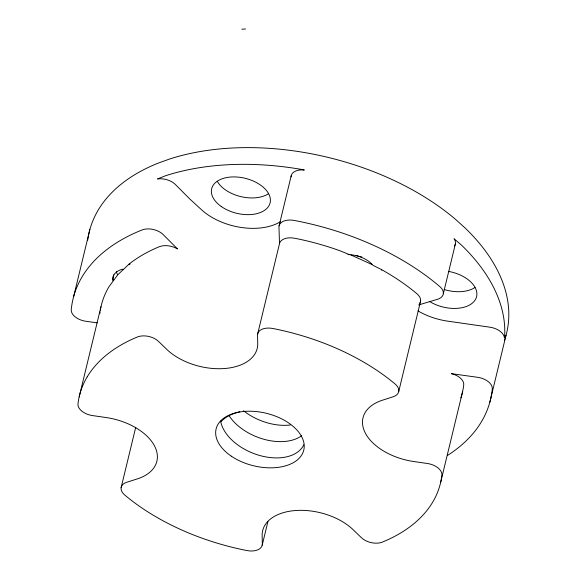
<?xml version="1.0" encoding="UTF-8"?>
<svg xmlns="http://www.w3.org/2000/svg" width="580" height="580" viewBox="0 0 580 580"><rect width="100%" height="100%" fill="white"/><g stroke="black" fill="none" stroke-linecap="round" stroke-linejoin="round"><path stroke-width="0.87" d="M73.667 296.474L89.842 229.629M79.156 396.945L100.993 306.697M121.118 487.693L135.742 427.242M279.082 225.867L291.211 175.733M257.665 333.906L279.495 243.665L278.965 227.055A14.587 8.736 13.6 0 1 292.189 220.146L294.147 220.429A214.723 128.622 13.6 0 1 439.756 286.549L440.952 287.687A14.609 8.751 13.6 0 1 437.784 299.215L418.637 304.942M262.204 545.157L267.931 521.507M398.757 391.37L420.587 301.129M443.309 293.835L455.438 243.701M440.713 482.125L462.543 391.884M489.868 402.107L506.036 335.262M97.165 322.842L85.637 321.233A14.587 8.736 13.6 0 1 71.267 310.837L71.253 309.618A214.723 128.622 13.6 0 1 142.085 229.956L143.637 229.448A14.609 8.751 13.6 0 1 162.965 234.349L177.487 248.958A14.609 8.751 13.6 0 0 159.391 246.688A185.731 111.258 13.6 0 0 128.97 264.197L117.725 274.826L108.917 286.839A185.731 111.258 13.6 0 0 100.304 310.184M245.557 29L241.845 29.188M123.141 269.258L121.778 269.367A23.62 14.152 13.6 0 0 112.563 279.727L112.977 280.691M128.97 264.197L130.05 264.132M348.051 254.584A23.62 14.152 13.6 0 1 349.479 254.642L352.386 254.939A23.62 14.152 13.6 0 1 371.323 263.537L372.933 265.292L381.408 269.533A185.731 111.258 13.6 0 1 417.042 293.842A14.609 8.751 13.6 0 1 419.695 303.355M349.479 254.642L340.039 250.792A185.731 111.258 13.6 0 0 294.56 238.228A14.587 8.736 13.6 0 0 279.495 243.665M350.936 254.975L371.838 264.458M381.408 269.533L381.778 270.265M504.426 340.409A214.723 128.622 13.6 0 0 508.457 322.118L508.674 319.297A214.723 128.622 13.6 0 0 465.283 228.172L455.931 219.704A214.723 128.622 13.6 0 0 310.314 153.584L305.725 152.75A214.723 128.622 13.6 0 0 169.614 159.022L158.26 163.11A214.723 128.622 13.6 0 0 87.718 240.142M268.518 193.684A30.058 18.009 13.6 0 1 240.729 196.584A30.058 18.009 13.6 0 1 217.297 181.337M475.005 287.455A30.058 18.009 13.6 0 1 444.193 289.521M417.999 310.909A51.663 30.943 13.6 0 0 447.76 321.161L490.027 327.214A14.587 8.736 13.6 0 1 504.397 337.611L504.636 336.008A214.723 128.622 13.6 0 0 461.238 244.883L454.053 238.757A14.609 8.751 13.6 0 1 454.539 245.927M280.343 221.763A51.663 30.943 13.6 0 1 200.76 209.039L189.617 198.824L175.095 184.215A14.609 8.751 13.6 0 0 157.463 178.966L165.568 175.733A214.723 128.622 13.6 0 1 301.687 169.462L304.319 170.012A14.587 8.736 13.6 0 0 291.095 176.922M448.5 271.404A30.058 18.009 13.6 0 1 475.194 299.918A30.058 18.009 13.6 0 1 429.62 301.506M447.68 455.336A214.723 128.622 13.6 0 0 492.282 388.962L492.268 387.745A14.587 8.736 13.6 0 0 477.898 377.348L451.298 373.636A14.587 8.736 13.6 0 1 463.732 384.881A185.731 111.258 13.6 0 1 460.904 397.865M99.803 313.7A185.731 111.258 13.6 0 1 100.028 311.938M220.625 421.051A44.501 27.746 21.8 0 0 255.584 454.191A44.501 27.746 21.8 0 0 300.94 449.101A44.501 25.201 5.8 0 0 303.811 444.824M301.68 435.718A44.501 27.746 21.8 0 1 228.999 415.599M290.312 424.995A44.501 27.746 21.8 0 1 243.469 410.684M220.907 421.798A44.501 25.201 5.8 0 1 239.794 411.764M361.811 256.962A23.352 14.652 23.6 0 1 360.419 256.686M359.027 256.345A23.352 14.652 23.6 0 1 356.258 255.483M117.638 274.76A23.352 16.363 10.1 0 1 116.304 271.694M113.368 279.894A23.352 16.363 10.1 0 1 113.832 274.789M87.239 376.819L87.08 377.08A185.731 111.258 13.6 0 0 77.974 403.941A14.587 8.736 13.6 0 0 92.358 415.555L106.075 417.527A51.663 30.943 13.6 0 1 154.592 446.078A51.663 30.943 13.6 0 1 137.619 478.79L126.636 482.313A14.609 8.751 13.6 0 0 124.664 494.979A185.731 111.258 13.6 0 0 201.209 537.863L201.659 538.03A185.731 111.258 13.6 0 0 247.145 550.594A14.587 8.736 13.6 0 0 262.327 543.967L262.145 535.42A51.663 30.943 13.6 0 1 296.25 510.473A51.663 30.943 13.6 0 1 353.075 529.649L361.434 537.733A14.609 8.751 13.6 0 0 382.314 542.133A185.731 111.258 13.6 0 0 432.637 502.244L432.789 501.983A185.731 111.258 13.6 0 0 441.902 475.122A14.587 8.736 13.6 0 0 427.518 463.507L413.801 461.535A51.663 30.943 13.6 0 1 365.284 432.985A51.663 30.943 13.6 0 1 382.256 400.272L393.233 396.749A14.609 8.751 13.6 0 0 395.205 384.083A185.731 111.258 13.6 0 0 318.666 341.2L318.21 341.033A185.731 111.258 13.6 0 0 272.723 328.469A14.587 8.736 13.6 0 0 257.542 335.095L257.73 343.643A51.663 30.943 13.6 0 1 223.626 368.59A51.663 30.943 13.6 0 1 166.801 349.414L158.441 341.33A14.609 8.751 13.6 0 0 137.561 336.929A185.731 111.258 13.6 0 0 87.239 376.819M221.219 206.473A30.058 18.009 13.6 0 0 269.787 203.913A30.058 18.009 13.6 0 0 231.652 176.965A30.058 18.009 13.6 0 0 221.219 206.473M231.405 456.228A45.095 27.013 13.6 0 0 303.536 450.986A45.095 27.013 13.6 0 0 244.869 411.379A45.095 27.013 13.6 0 0 231.405 456.228"/></g></svg>
